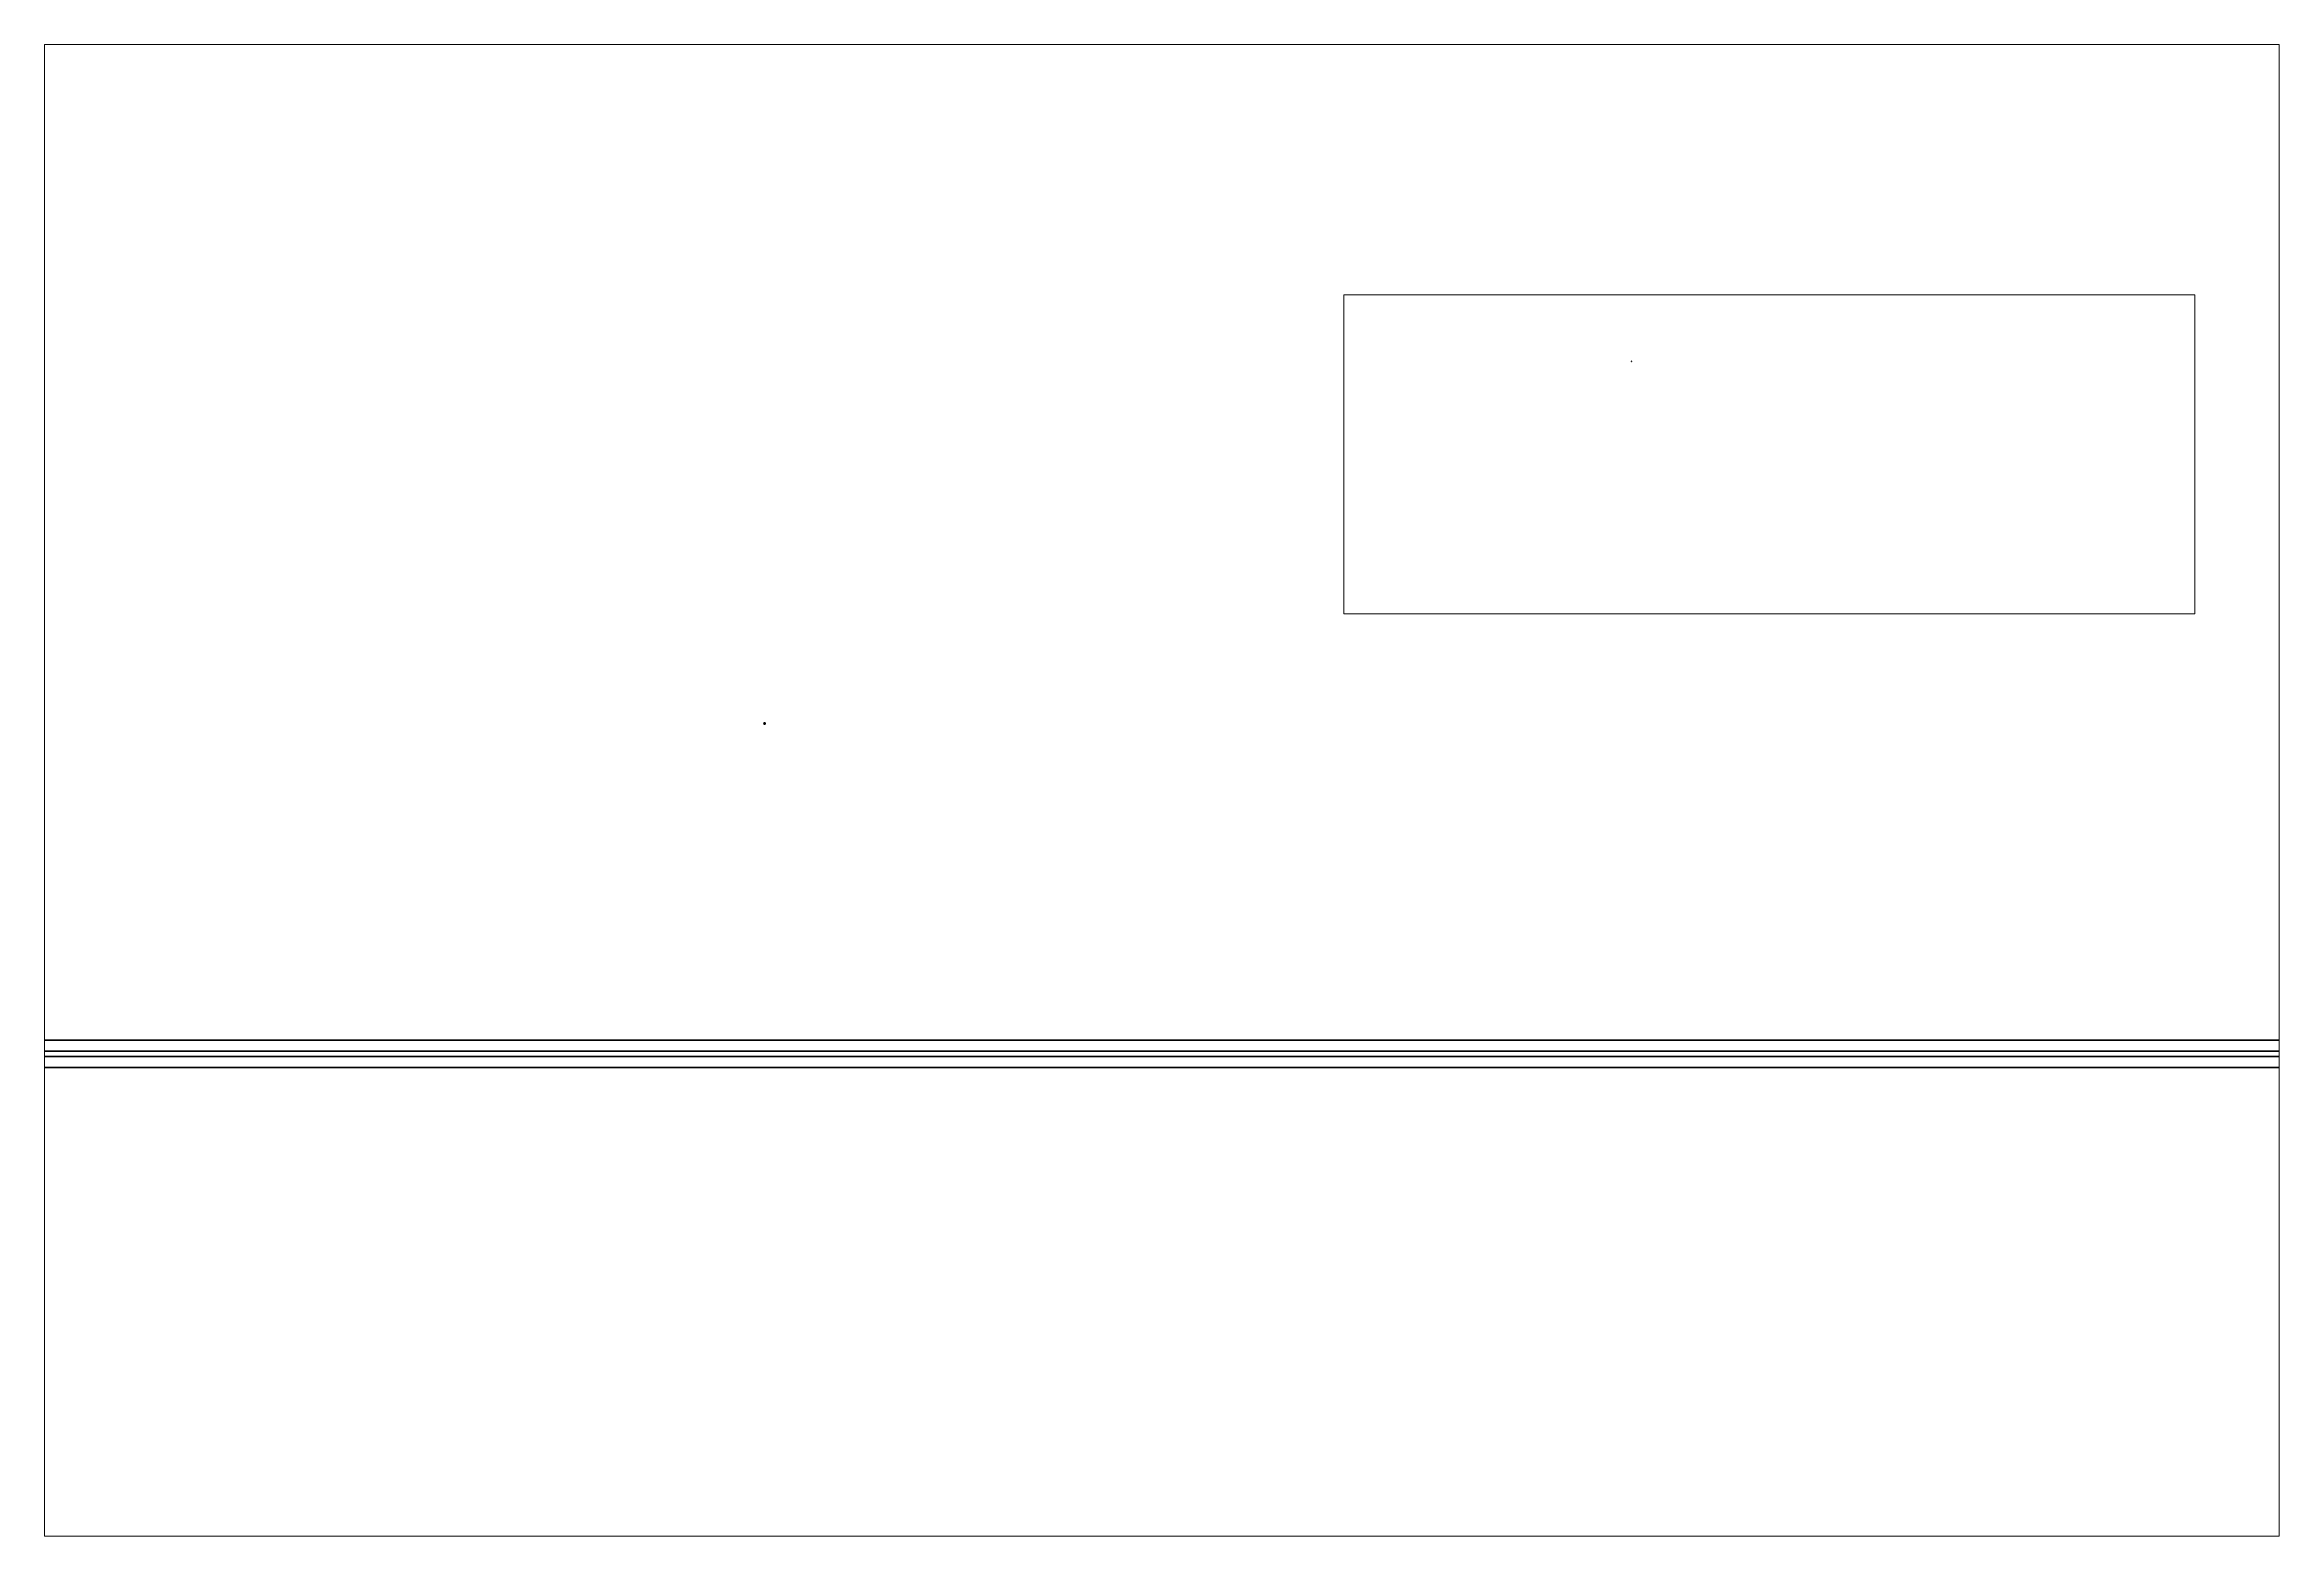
# Paper-space layout 'Layout1' of a CAD drawing. Header units: millimetres. Extents: x 11 to 253, y 13 to 174.
# The model-space entities are those that its viewports show. They can reach past a viewport. Long polylines and large blocks are cut down to what shows.
import ezdxf
from ezdxf.enums import TextEntityAlignment as Align

# ---------------------------------------------------------------- set-up
doc = ezdxf.new("R2010")
doc.units = ezdxf.units.MM
doc.header["$LTSCALE"] = 0.5
doc.layers.add('1', color=3, linetype='Continuous', lineweight=50)
doc.layers.add('SCALE', color=4, linetype='Continuous', lineweight=13)
doc.layers.add('AM_VIEWS', color=1, linetype='Continuous', lineweight=25, plot=False)
doc.styles.add('KOURAN', font='romans.shx', dxfattribs={"bigfont": 'bigfont.shx'})
doc.dimstyles.new('NLM_VN$0', dxfattribs={"dimtxt": 3.2, "dimasz": 2.5, "dimexe": 1, "dimexo": 1, "dimgap": 1.5, "dimtad": 3, "dimdec": 1, "dimrnd": 0.1, "dimdsep": 46, "dimtxsty": 'KOURAN', "dimcen": 0, "dimclrd": 256, "dimclre": 256, "dimclrt": 6, "dimaunit": 1, "dimadec": 1, "dimazin": 2, "dimtp": 0.1, "dimtm": 0.1, "dimtfac": 0.71, "dimtix": 1, "dimtmove": 0, "dimatfit": 1, "dimfxl": 1, "dimlwd": -1, "dimlwe": -1, "dimarcsym": 1})

# ---------------------------------------------------------------- blocks, each defined once
blk = doc.blocks.new('*D208')
at = {"layer": 'Defpoints', "linetype": 'ByBlock', "transparency": 16777216}
for p, q in [((-52, -55), (-52, -64)), ((-49, -63), (-44, -63)), ((-42, -52), (-42, -64))]:
    blk.add_line(p, q, dxfattribs=at)
at = {"layer": 'Defpoints', "color": 0, "transparency": 16777216}
for p in [(-52, -54), (-42, -51), (-42, -63)]:
    blk.add_point(p, dxfattribs=at)
at = {"layer": 'Defpoints', "transparency": 16777216}
for points in [[(-49, -63), (-49, -64), (-52, -63)], [(-44, -63), (-44, -64), (-42, -63)]]:
    blk.add_solid(points, dxfattribs=at)
at = {"layer": 'Defpoints', "color": 0, "transparency": 16777216, "insert": (-47, -60), "char_height": 3.2, "attachment_point": 5, "style": 'KOURAN'}
blk.add_mtext('ML', dxfattribs=at)
blk = doc.blocks.new('*D209')
at = {"layer": 'Defpoints', "linetype": 'ByBlock', "transparency": 16777216}
for p, q in [((-20, -47), (-20, -64)), ((-18, -63), (-13, -63)), ((-10, -44), (-10, -64))]:
    blk.add_line(p, q, dxfattribs=at)
at = {"layer": 'Defpoints', "color": 0, "transparency": 16777216}
for p in [(-20, -46), (-10, -43), (-10, -63)]:
    blk.add_point(p, dxfattribs=at)
at = {"layer": 'Defpoints', "transparency": 16777216}
for points in [[(-18, -62), (-18, -63), (-20, -63)], [(-13, -62), (-13, -63), (-10, -63)]]:
    blk.add_solid(points, dxfattribs=at)
at = {"layer": 'Defpoints', "color": 0, "transparency": 16777216, "insert": (-15, -60), "char_height": 3.2, "attachment_point": 5, "style": 'KOURAN'}
blk.add_mtext('MR', dxfattribs=at)
blk = doc.blocks.new('*D210')
at = {"layer": 'Defpoints', "linetype": 'ByBlock', "transparency": 16777216}
for p, q in [((-53, -13), (-61, -13)), ((-53, -54), (-61, -54)), ((-60, -51), (-60, -16))]:
    blk.add_line(p, q, dxfattribs=at)
at = {"layer": 'Defpoints', "color": 0, "transparency": 16777216}
for p in [(-60, -13), (-52, -13), (-52, -54)]:
    blk.add_point(p, dxfattribs=at)
at = {"layer": 'Defpoints', "transparency": 16777216}
for points in [[(-60, -16), (-59, -16), (-60, -13)], [(-60, -51), (-59, -51), (-60, -54)]]:
    blk.add_solid(points, dxfattribs=at)
blk = doc.blocks.new('KRCAD-ポリカー-パラメータ1')
at = {"layer": 'Defpoints'}
for p, q in [((-51.79, -13.06), (-10.23, -2.67)), ((-51.79, -13.06), (-51.79, -53.56)), ((-51.79, -53.56), (-10.23, -43.17)), ((-10.23, -2.67), (-10.23, -43.17))]:
    blk.add_line(p, q, dxfattribs=at)
at = {"layer": 'Defpoints', "color": 4}
for p, q in [((-41.79, -10.56), (-20.23, -5.17)), ((-41.79, -15.72), (-41.79, -10.56)), ((-41.79, -15.72), (-41.79, -49)), ((-41.79, -51.06), (-20.23, -45.67)), ((-41.79, -49), (-41.79, -51.06)), ((-20.23, -10.33), (-20.23, -5.17)), ((-20.23, -10.33), (-20.23, -43.61)), ((-20.23, -43.61), (-20.23, -45.67))]:
    blk.add_line(p, q, dxfattribs=at)
at = {"layer": 'Defpoints'}
blk.add_lwpolyline([(0, 0), (-67.95, 0), (-67.95, -66.65), (0, -66.65)], close=True, dxfattribs=at)
at = {"layer": 'Defpoints', "color": 50, "style": 'KOURAN'}
blk.add_attdef('OSH', text='', height=3.2, rotation=90, dxfattribs=at).set_placement((-60.25, -33.35), align=Align.BOTTOM_CENTER)
at = {"layer": 'Defpoints'}
dim = blk.add_linear_dim(base=(-59.77, -13.06), p1=(-51.79, -53.56), p2=(-51.79, -13.06), angle=90, text=' ', dimstyle='NLM_VN$0', override={"dimclrt": 1}, dxfattribs=at)
dim.commit()
dim.dimension.update_dxf_attribs({"geometry": '*D210', "text_midpoint": (-59.77, -33.31)})
for base, p1, p2, text, picture, middle in [((-41.79, -63.1), (-51.79, -53.56), (-41.79, -51.06), 'ML', '*D208', (-46.79, -60)), ((-10.23, -62.83), (-20.23, -45.67), (-10.23, -43.17), 'MR', '*D209', (-15.23, -59.73))]:
    dim = blk.add_linear_dim(base=base, p1=p1, p2=p2, text=text, dimstyle='NLM_VN$0', override={"dimclrt": 0}, dxfattribs=at)
    dim.commit()
    dim.dimension.update_dxf_attribs({"geometry": picture, "text_midpoint": middle})

msp = doc.modelspace()

# ---------------------------------------------------------------- linework, layer by layer
at = {"layer": 'Defpoints'}
for p, q in [((22, 63), (48, 76)), ((22, 63), (48, 63)), ((48, 76), (48, 63))]:
    msp.add_line(p, q, dxfattribs=at)

# ---------------------------------------------------------------- block references
at = {"layer": 'SCALE'}
msp.add_blockref('KRCAD-ポリカー-パラメータ1', (122, 90), dxfattribs=at).add_auto_attribs({'OSH': '600'})

# ---------------------------------------------------------------- texts
at = {"layer": 'Defpoints', "char_height": 3.2, "style": 'KOURAN'}
for s, insert, attachment_point in [('0.89442719', (35, 60), 5), ('50', (35, 74), 5), ('鉛直高さ:', (74, 16), 9), ('600', (76, 16), 7)]:
    msp.add_mtext(s, dxfattribs=dict(at, insert=insert, attachment_point=attachment_point))

psp = doc.layouts.get("Layout1")

# ---------------------------------------------------------------- linework, layer by layer
at = {"layer": '1'}
for p, q in [((253.37, 66.49), (11.23, 66.49)), ((253.37, 65.29), (11.23, 65.29)), ((253.37, 64.71), (11.23, 64.71)), ((253.37, 63.52), (11.23, 63.52))]:
    psp.add_line(p, q, dxfattribs=at)

# ---------------------------------------------------------------- viewports
at = {"layer": 'AM_VIEWS'}
psp.add_viewport(center=(132.3, 93.55), size=(242.14, 161.696), view_center_point=(21920.43, -3626.35), view_height=81981.6663, dxfattribs=at)
psp.add_viewport(center=(198.11, 129.98), size=(92.19, 34.5696), view_center_point=(23332.67, -15620.55), view_height=53777.4511, status=3, dxfattribs=at)

doc.saveas('drawing.dxf')
